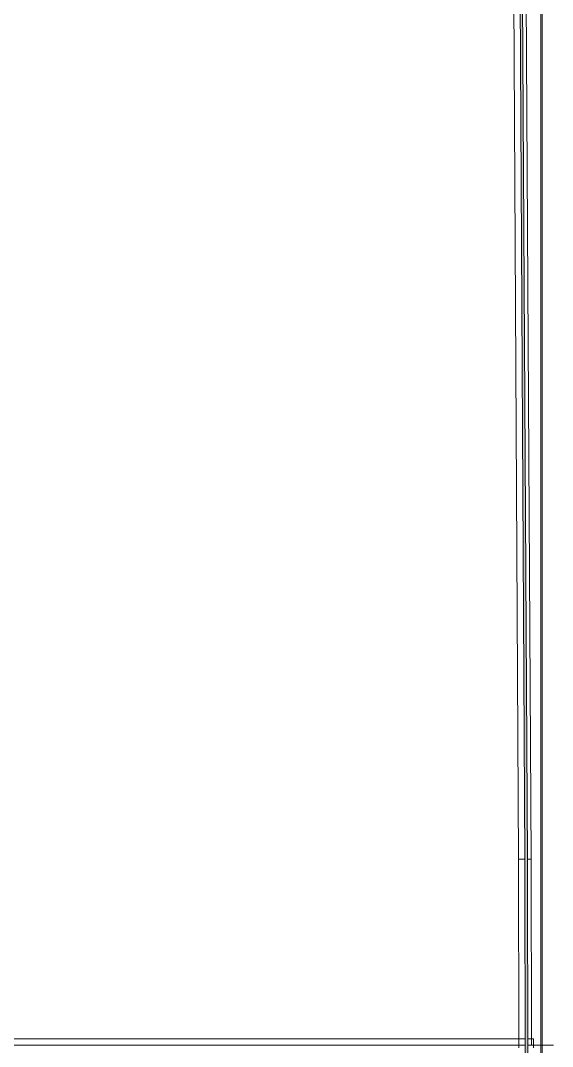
# Model space of a CAD drawing. Header units: centimetres. Extents: x -13617 to -9515, y -261 to 6553.
# Drawn here: x -12587.7 to -12481.3, y 5477 to 5682.1 of the extents above; entities that cross this region are included whole.
import ezdxf

# ---------------------------------------------------------------- set-up
doc = ezdxf.new("R2010")
doc.units = ezdxf.units.CM
doc.linetypes.add('_Overhead', pattern=[0.47625, 0.3175, -0.15875])
for name, color, linetype, lineweight in [('A-GENM', 7, 'Continuous', 9), ('A-WALL', 7, 'Continuous', 9), ('A-WALL-PATT', 7, 'Continuous', 35), ('S-BEAM', 7, 'Continuous', 9)]:
    doc.layers.add(name, color=color, linetype=linetype, lineweight=lineweight)

# ---------------------------------------------------------------- blocks, each defined once
blk = doc.blocks.new('Costaneras Perfil C - 50 x 250-1666462-Planta patio maniobras')
at = {"layer": 'S-BEAM', "color": 254, "true_color": 0xcccccc}
for p, q in [((-3019.72, -12.2), (-1324.2, -12.2)), ((-1324.2, -12.2), (-3019.72, -12.2)), ((-3019.72, -12.5), (-1619.81, -12.5)), ((-1619.81, -12.5), (-3019.72, -12.5))]:
    blk.add_line(p, q, dxfattribs=at)
blk = doc.blocks.new('PQ_RVR_EST-01_ZZ_ZZ_MO_T_A_rvt-1-Planta patio maniobras')
at = {"layer": 'S-BEAM', "color": 254, "linetype": '_Overhead', "lineweight": 9, "true_color": 0xd4d4d4, "rotation": 270}
blk.add_blockref('Costaneras Perfil C - 50 x 250-1666462-Planta patio maniobras', (-12471.13, 3056.96), dxfattribs=at)
blk = doc.blocks.new('Generic Models 1 - Generic Models 1-1805179-Planta patio maniobras')
at = {"layer": 'A-GENM', "color": 254, "true_color": 0xd4d4d4}
for points in [[(-12485.1, 5477.26), (-12484.62, 5477.26), (-12484.13, 5477.26), (-12483.64, 5477.26)], [(-12483.64, 5477.26), (-12482.79, 5477.26), (-12481.93, 5477.26), (-12481.06, 5477.26)]]:
    blk.add_open_spline(points, degree=3, dxfattribs=at)
blk = doc.blocks.new('PQ_RVR_ARQ-01_ZZ_ZZ_MO_T_A_rvt-1-Planta patio maniobras')
at = {"layer": 'A-WALL-PATT', "lineweight": 9, "true_color": 0xdddddd}
for points in [[(-12486.81, 5514.46), (-12486.31, 5514.46), (-12488.46, 5898.19), (-12488.96, 5898.19), (-12487.12, 5569.35)], [(-12486.45, 5238.21), (-12485.95, 5238.21), (-12486.31, 5514.46), (-12486.81, 5514.46), (-12486.49, 5269.05)]]:
    blk.add_hatch(color=254, dxfattribs=at).paths.add_polyline_path(points)
at = {"layer": 'A-WALL', "color": 253, "lineweight": 18, "true_color": 0xaaaaaa}
for p, q in [((-12488.06, 5514.45), (-12490.25, 5905.24)), ((-12487.75, 5905.27), (-12485.56, 5514.46)), ((-12488.96, 5898.19), (-12486.81, 5514.46)), ((-12486.31, 5514.46), (-12488.46, 5898.19)), ((-12486.81, 5514.46), (-12488.06, 5514.45)), ((-12488.06, 5514.45), (-12486.81, 5514.46)), ((-12488.02, 5477.26), (-12488.06, 5514.45)), ((-12486.81, 5514.46), (-12486.45, 5238.21)), ((-12485.95, 5238.21), (-12486.31, 5514.46)), ((-12485.56, 5514.46), (-12486.31, 5514.46)), ((-12486.31, 5514.46), (-12485.56, 5514.46)), ((-12485.56, 5514.46), (-12485.52, 5477.26)), ((-12486.77, 5478.51), (-12795.35, 5478.51)), ((-12485.08, 5478.51), (-12486.27, 5478.51)), ((-12485.08, 5478.51), (-12485.08, 5477.26))]:
    blk.add_line(p, q, dxfattribs=at)
at = {"layer": 'A-WALL', "color": 253, "true_color": 0xaaaaaa}
for p, q in [((-12889.97, 5477.26), (-12488.03, 5477.26)), ((-12488.03, 5477.26), (-12486.77, 5477.26)), ((-12488.03, 5477.26), (-12488.03, 5476.76)), ((-12486.27, 5477.26), (-12485.08, 5477.26)), ((-12485.08, 5476.76), (-12485.08, 5477.26))]:
    blk.add_line(p, q, dxfattribs=at)
at = {"layer": 'A-GENM', "color": 254, "lineweight": 18, "true_color": 0xd4d4d4}
blk.add_blockref('Generic Models 1 - Generic Models 1-1805179-Planta patio maniobras', (0, 0), dxfattribs=at)

msp = doc.modelspace()

# ---------------------------------------------------------------- block references
at = {"lineweight": 5}
msp.add_blockref('PQ_RVR_EST-01_ZZ_ZZ_MO_T_A_rvt-1-Planta patio maniobras', (0, 0), dxfattribs=at)

# ---------------------------------------------------------------- next in the draw order: block references
msp.add_blockref('PQ_RVR_ARQ-01_ZZ_ZZ_MO_T_A_rvt-1-Planta patio maniobras', (0, 0), dxfattribs=at)

doc.saveas('drawing.dxf')
